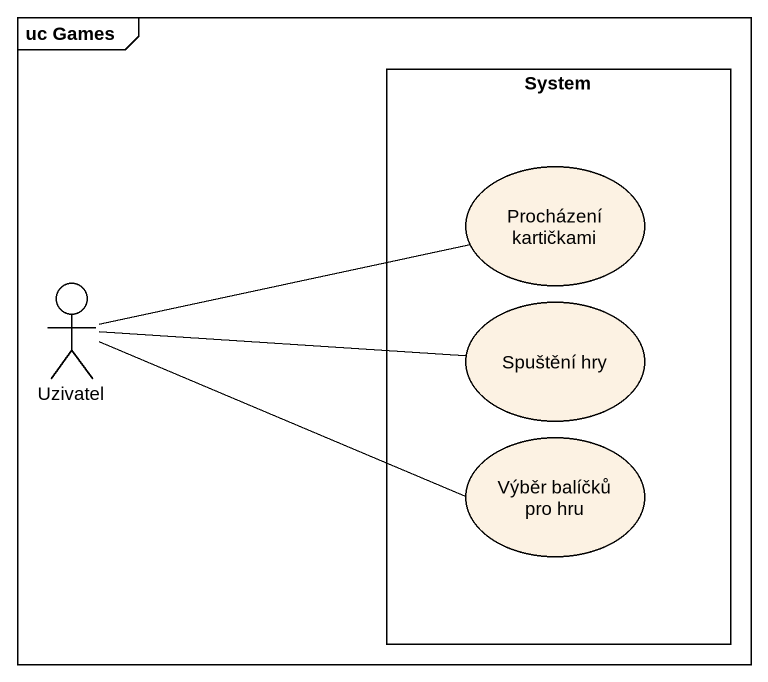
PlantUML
@startuml
mainframe uc Games
rectangle System {
  usecase "Procházení kartičkami" as Procházení_kartičkami
  usecase "Spuštění hry" as Spuštění_hry
  usecase "Výběr balíčků pro hru" as Výběr_balíčků_pro_hru
}
actor Uzivatel
Uzivatel -right- Procházení_kartičkami
Uzivatel -right- Spuštění_hry
Uzivatel -right- Výběr_balíčků_pro_hru
@enduml
